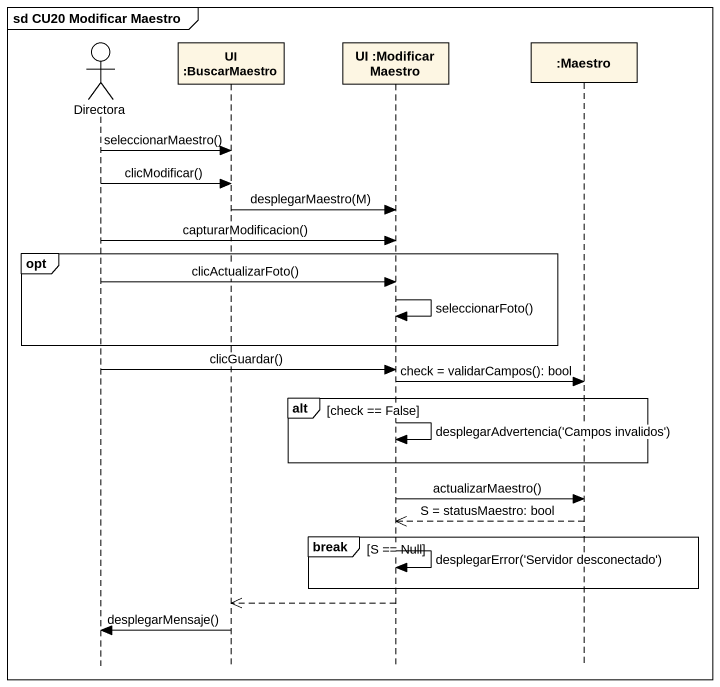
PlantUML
@startuml
mainframe sd CU20 Modificar Maestro
hide footbox
actor Directora
participant "UI :BuscarMaestro" as UI_BuscarMaestro
participant "UI :Modificar Maestro" as UI_Modificar_Maestro
participant ":Maestro" as Maestro

Directora -> UI_BuscarMaestro : seleccionarMaestro()
Directora -> UI_BuscarMaestro : clicModificar()
UI_BuscarMaestro -> UI_Modificar_Maestro : desplegarMaestro(M)
Directora -> UI_Modificar_Maestro : capturarModificacion()
opt
  Directora -> UI_Modificar_Maestro : clicActualizarFoto()
  UI_Modificar_Maestro -> UI_Modificar_Maestro : seleccionarFoto()
end
Directora -> UI_Modificar_Maestro : clicGuardar()
UI_Modificar_Maestro -> Maestro : check = validarCampos(): bool
alt check == False
  UI_Modificar_Maestro -> UI_Modificar_Maestro : desplegarAdvertencia('Campos invalidos')
end
UI_Modificar_Maestro -> Maestro : actualizarMaestro()
Maestro -->> UI_Modificar_Maestro : S = statusMaestro: bool
break S == Null
  UI_Modificar_Maestro -> UI_Modificar_Maestro : desplegarError('Servidor desconectado')
end
UI_Modificar_Maestro -->> UI_BuscarMaestro
UI_BuscarMaestro -> Directora : desplegarMensaje()
@enduml
